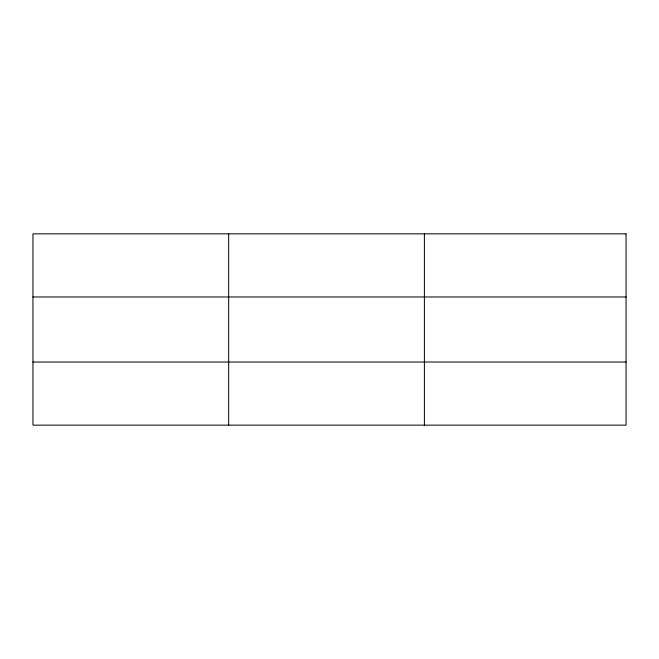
<?xml version="1.0" encoding="UTF-8"?>
<svg xmlns="http://www.w3.org/2000/svg" width="659" height="659" viewBox="0 0 659 659"><rect width="100%" height="100%" fill="white"/><g stroke="black" fill="none" stroke-linecap="round" stroke-linejoin="round"><path stroke-width="0.99" d="M228.673 233.854L228.673 425.146M424.396 233.854L424.396 425.146M32.95 296.978L626.05 296.978M32.95 362.022L626.05 362.022M626.05 233.854L626.05 425.146L32.95 425.146L32.95 233.854L626.05 233.854"/></g></svg>
